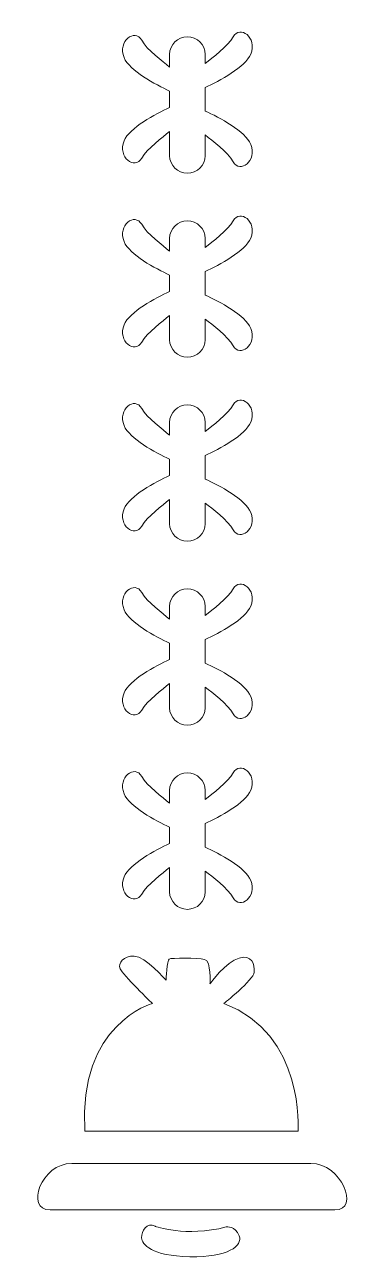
# Model space of a CAD drawing. Header units: millimetres. Extents: x -40 to 40, y -148 to 149.
import ezdxf

# ---------------------------------------------------------------- set-up
doc = ezdxf.new("R2010")
doc.units = ezdxf.units.MM
doc.header["$MEASUREMENT"] = 0
doc.layers.add('Layer 1', color=7, linetype='Continuous')

msp = doc.modelspace()

# ---------------------------------------------------------------- linework, layer by layer
at = {"layer": 'Layer 1', "color": 250, "lineweight": 20}
for points, knots in [([(-1.1568, 146.1893), (-1.1568, 146.1893), (-1.1558, 146.1893), (-1.1558, 146.1893), (1.1965, 146.1893), (3.121, 144.2931), (3.121, 141.9774), (3.121, 141.9774), (3.121, 139.7776), (3.121, 139.7776), (4.8072, 141.1471), (8.5504, 143.9114), (9.8328, 146.2118), (11.4568, 149.1236), (15.6895, 146.0411), (14.0665, 142.0427), (12.8092, 138.9476), (6.4812, 135.513), (3.121, 134.01), (3.121, 134.01), (3.121, 128.3356), (3.121, 128.3356), (6.4812, 126.8343), (12.8092, 123.3977), (14.0665, 120.3047), (15.6895, 116.3052), (11.4568, 113.2217), (9.8328, 116.1342), (8.5504, 118.4346), (4.8072, 121.1993), (3.121, 122.5697), (3.121, 122.5697), (3.121, 117.5685), (3.121, 117.5685), (3.121, 115.2525), (1.1965, 113.3563), (-1.1558, 113.3563), (-1.1558, 113.3563), (-1.1568, 113.3563), (-1.1568, 113.3563), (-3.5092, 113.3563), (-5.4337, 115.2525), (-5.4337, 117.5685), (-5.4337, 117.5685), (-5.4337, 123.4252), (-5.4337, 123.4252), (-7.1209, 122.0554), (-10.8631, 119.2911), (-12.1455, 116.9911), (-13.7695, 114.0792), (-18.0021, 117.1614), (-16.3792, 121.1602), (-15.1229, 124.2552), (-8.7949, 127.6908), (-5.4337, 129.1911), (-5.4337, 129.1911), (-5.4337, 133.1542), (-5.4337, 133.1542), (-8.7949, 134.6565), (-15.1229, 138.0911), (-16.3792, 141.1861), (-18.0021, 145.1836), (-13.7695, 148.2671), (-12.1455, 145.3545), (-10.8631, 143.0542), (-7.1209, 140.2915), (-5.4337, 138.9221), (-5.4337, 138.9221), (-5.4337, 141.9774), (-5.4337, 141.9774), (-5.4337, 144.2931), (-3.5092, 146.1893), (-1.1568, 146.1893)], [0, 0, 0, 0, 0.04166667, 0.04166667, 0.04166667, 0.08333333, 0.08333333, 0.08333333, 0.125, 0.125, 0.125, 0.16666667, 0.16666667, 0.16666667, 0.20833333, 0.20833333, 0.20833333, 0.25, 0.25, 0.25, 0.29166667, 0.29166667, 0.29166667, 0.33333333, 0.33333333, 0.33333333, 0.375, 0.375, 0.375, 0.41666667, 0.41666667, 0.41666667, 0.45833333, 0.45833333, 0.45833333, 0.5, 0.5, 0.5, 0.54166667, 0.54166667, 0.54166667, 0.58333333, 0.58333333, 0.58333333, 0.625, 0.625, 0.625, 0.66666667, 0.66666667, 0.66666667, 0.70833333, 0.70833333, 0.70833333, 0.75, 0.75, 0.75, 0.79166667, 0.79166667, 0.79166667, 0.83333333, 0.83333333, 0.83333333, 0.875, 0.875, 0.875, 0.91666667, 0.91666667, 0.91666667, 0.95833333, 0.95833333, 0.95833333, 1, 1, 1, 1]), ([(-1.1568, 101.9044), (-1.1568, 101.9044), (-1.1558, 101.9044), (-1.1558, 101.9044), (1.1965, 101.9044), (3.121, 100.0092), (3.121, 97.6921), (3.121, 97.6921), (3.121, 95.4927), (3.121, 95.4927), (4.8072, 96.8621), (8.5504, 99.6264), (9.8328, 101.9268), (11.4568, 104.8386), (15.6895, 101.7558), (14.0665, 97.7577), (12.8092, 94.6627), (6.4812, 91.2278), (3.121, 89.7268), (3.121, 89.7268), (3.121, 84.0506), (3.121, 84.0506), (6.4812, 82.5493), (12.8092, 79.1127), (14.0665, 76.0194), (15.6895, 72.0202), (11.4568, 68.9364), (9.8328, 71.8493), (8.5504, 74.1503), (4.8072, 76.9147), (3.121, 78.2844), (3.121, 78.2844), (3.121, 73.2833), (3.121, 73.2833), (3.121, 70.9676), (1.1965, 69.0714), (-1.1558, 69.0714), (-1.1558, 69.0714), (-1.1568, 69.0714), (-1.1568, 69.0714), (-3.5092, 69.0714), (-5.4337, 70.9676), (-5.4337, 73.2833), (-5.4337, 73.2833), (-5.4337, 79.1399), (-5.4337, 79.1399), (-7.1209, 77.7705), (-10.8631, 75.0058), (-12.1455, 72.7058), (-13.7695, 69.7943), (-18.0021, 72.8764), (-16.3792, 76.8749), (-15.1229, 79.9703), (-8.7949, 83.4045), (-5.4337, 84.9078), (-5.4337, 84.9078), (-5.4337, 88.8693), (-5.4337, 88.8693), (-8.7949, 90.3716), (-15.1229, 93.8072), (-16.3792, 96.9022), (-18.0021, 100.9003), (-13.7695, 103.9831), (-12.1455, 101.0713), (-10.8631, 98.7703), (-7.1209, 96.0059), (-5.4337, 94.6372), (-5.4337, 94.6372), (-5.4337, 97.6921), (-5.4337, 97.6921), (-5.4337, 100.0092), (-3.5092, 101.9044), (-1.1568, 101.9044)], [0, 0, 0, 0, 0.04166667, 0.04166667, 0.04166667, 0.08333333, 0.08333333, 0.08333333, 0.125, 0.125, 0.125, 0.16666667, 0.16666667, 0.16666667, 0.20833333, 0.20833333, 0.20833333, 0.25, 0.25, 0.25, 0.29166667, 0.29166667, 0.29166667, 0.33333333, 0.33333333, 0.33333333, 0.375, 0.375, 0.375, 0.41666667, 0.41666667, 0.41666667, 0.45833333, 0.45833333, 0.45833333, 0.5, 0.5, 0.5, 0.54166667, 0.54166667, 0.54166667, 0.58333333, 0.58333333, 0.58333333, 0.625, 0.625, 0.625, 0.66666667, 0.66666667, 0.66666667, 0.70833333, 0.70833333, 0.70833333, 0.75, 0.75, 0.75, 0.79166667, 0.79166667, 0.79166667, 0.83333333, 0.83333333, 0.83333333, 0.875, 0.875, 0.875, 0.91666667, 0.91666667, 0.91666667, 0.95833333, 0.95833333, 0.95833333, 1, 1, 1, 1]), ([(-1.1568, 57.6194), (-1.1568, 57.6194), (-1.1558, 57.6194), (-1.1558, 57.6194), (1.1965, 57.6194), (3.121, 55.7249), (3.121, 53.4072), (3.121, 53.4072), (3.121, 51.2074), (3.121, 51.2074), (4.8072, 52.5772), (8.5504, 55.3415), (9.8328, 57.6426), (11.4568, 60.5554), (15.6895, 57.4719), (14.0665, 53.4724), (12.8092, 50.3794), (6.4812, 46.9418), (3.121, 45.4419), (3.121, 45.4419), (3.121, 39.7664), (3.121, 39.7664), (6.4812, 38.2641), (12.8092, 34.8295), (14.0665, 31.7334), (15.6895, 27.7353), (11.4568, 24.6525), (9.8328, 27.5643), (8.5504, 29.8654), (4.8072, 32.6297), (3.121, 33.9995), (3.121, 33.9995), (3.121, 28.998), (3.121, 28.998), (3.121, 26.6827), (1.1965, 24.7861), (-1.1558, 24.7861), (-1.1558, 24.7861), (-1.1568, 24.7861), (-1.1568, 24.7861), (-3.5092, 24.7861), (-5.4337, 26.6827), (-5.4337, 28.998), (-5.4337, 28.998), (-5.4337, 34.855), (-5.4337, 34.855), (-7.1209, 33.4852), (-10.8631, 30.7226), (-12.1455, 28.4209), (-13.7695, 25.5087), (-18.0021, 28.5915), (-16.3792, 32.5899), (-15.1229, 35.6853), (-8.7949, 39.1196), (-5.4337, 40.6229), (-5.4337, 40.6229), (-5.4337, 44.5843), (-5.4337, 44.5843), (-8.7949, 46.0863), (-15.1229, 49.5219), (-16.3792, 52.6173), (-18.0021, 56.6154), (-13.7695, 59.6982), (-12.1455, 56.7864), (-10.8631, 54.4853), (-7.1209, 51.7206), (-5.4337, 50.3523), (-5.4337, 50.3523), (-5.4337, 53.4072), (-5.4337, 53.4072), (-5.4337, 55.7249), (-3.5092, 57.6194), (-1.1568, 57.6194)], [0, 0, 0, 0, 0.04166667, 0.04166667, 0.04166667, 0.08333333, 0.08333333, 0.08333333, 0.125, 0.125, 0.125, 0.16666667, 0.16666667, 0.16666667, 0.20833333, 0.20833333, 0.20833333, 0.25, 0.25, 0.25, 0.29166667, 0.29166667, 0.29166667, 0.33333333, 0.33333333, 0.33333333, 0.375, 0.375, 0.375, 0.41666667, 0.41666667, 0.41666667, 0.45833333, 0.45833333, 0.45833333, 0.5, 0.5, 0.5, 0.54166667, 0.54166667, 0.54166667, 0.58333333, 0.58333333, 0.58333333, 0.625, 0.625, 0.625, 0.66666667, 0.66666667, 0.66666667, 0.70833333, 0.70833333, 0.70833333, 0.75, 0.75, 0.75, 0.79166667, 0.79166667, 0.79166667, 0.83333333, 0.83333333, 0.83333333, 0.875, 0.875, 0.875, 0.91666667, 0.91666667, 0.91666667, 0.95833333, 0.95833333, 0.95833333, 1, 1, 1, 1]), ([(-1.1568, 13.3345), (-1.1568, 13.3345), (-1.1558, 13.3345), (-1.1558, 13.3345), (1.1965, 13.3345), (3.121, 11.44), (3.121, 9.1222), (3.121, 9.1222), (3.121, 6.9225), (3.121, 6.9225), (4.8072, 8.2919), (8.5504, 11.0566), (9.8328, 13.3576), (11.4568, 16.2705), (15.6895, 13.187), (14.0665, 9.1875), (12.8092, 6.0945), (6.4812, 2.6579), (3.121, 1.1566), (3.121, 1.1566), (3.121, -4.5189), (3.121, -4.5189), (6.4812, -6.0209), (12.8092, -9.4555), (14.0665, -12.5505), (15.6895, -16.5493), (11.4568, -19.6314), (9.8328, -16.7189), (8.5504, -14.4196), (4.8072, -11.6552), (3.121, -10.2865), (3.121, -10.2865), (3.121, -15.287), (3.121, -15.287), (3.121, -17.6016), (1.1965, -19.4968), (-1.1558, -19.4968), (-1.1558, -19.4968), (-1.1568, -19.4968), (-1.1568, -19.4968), (-3.5092, -19.4968), (-5.4337, -17.6016), (-5.4337, -15.287), (-5.4337, -15.287), (-5.4337, -9.4303), (-5.4337, -9.4303), (-7.1209, -10.7997), (-10.8631, -13.5624), (-12.1455, -15.8634), (-13.7695, -18.7763), (-18.0021, -15.6924), (-16.3792, -11.6943), (-15.1229, -8.5989), (-8.7949, -5.1644), (-5.4337, -3.662), (-5.4337, -3.662), (-5.4337, 0.299), (-5.4337, 0.299), (-8.7949, 1.8014), (-15.1229, 5.2376), (-16.3792, 8.331), (-18.0021, 12.3305), (-13.7695, 15.4129), (-12.1455, 12.5014), (-10.8631, 10.2011), (-7.1209, 7.4364), (-5.4337, 6.066), (-5.4337, 6.066), (-5.4337, 9.1222), (-5.4337, 9.1222), (-5.4337, 11.44), (-3.5092, 13.3345), (-1.1568, 13.3345)], [0, 0, 0, 0, 0.04166667, 0.04166667, 0.04166667, 0.08333333, 0.08333333, 0.08333333, 0.125, 0.125, 0.125, 0.16666667, 0.16666667, 0.16666667, 0.20833333, 0.20833333, 0.20833333, 0.25, 0.25, 0.25, 0.29166667, 0.29166667, 0.29166667, 0.33333333, 0.33333333, 0.33333333, 0.375, 0.375, 0.375, 0.41666667, 0.41666667, 0.41666667, 0.45833333, 0.45833333, 0.45833333, 0.5, 0.5, 0.5, 0.54166667, 0.54166667, 0.54166667, 0.58333333, 0.58333333, 0.58333333, 0.625, 0.625, 0.625, 0.66666667, 0.66666667, 0.66666667, 0.70833333, 0.70833333, 0.70833333, 0.75, 0.75, 0.75, 0.79166667, 0.79166667, 0.79166667, 0.83333333, 0.83333333, 0.83333333, 0.875, 0.875, 0.875, 0.91666667, 0.91666667, 0.91666667, 0.95833333, 0.95833333, 0.95833333, 1, 1, 1, 1]), ([(-1.1568, -30.9511), (-1.1568, -30.9511), (-1.1558, -30.9511), (-1.1558, -30.9511), (1.1965, -30.9511), (3.121, -32.845), (3.121, -35.1627), (3.121, -35.1627), (3.121, -37.3614), (3.121, -37.3614), (4.8072, -35.991), (8.5504, -33.2284), (9.8328, -30.9287), (11.4568, -28.0145), (15.6895, -31.099), (14.0665, -35.0978), (12.8092, -38.1904), (6.4812, -41.6271), (3.121, -43.1287), (3.121, -43.1287), (3.121, -48.8028), (3.121, -48.8028), (6.4812, -50.3062), (12.8092, -53.7404), (14.0665, -56.8354), (15.6895, -60.8332), (11.4568, -63.9167), (9.8328, -61.0039), (8.5504, -58.7035), (4.8072, -55.9402), (3.121, -54.5704), (3.121, -54.5704), (3.121, -59.5699), (3.121, -59.5699), (3.121, -61.8869), (1.1965, -63.7821), (-1.1558, -63.7821), (-1.1558, -63.7821), (-1.1568, -63.7821), (-1.1568, -63.7821), (-3.5092, -63.7821), (-5.4337, -61.8869), (-5.4337, -59.5699), (-5.4337, -59.5699), (-5.4337, -53.7153), (-5.4337, -53.7153), (-7.1209, -55.0847), (-10.8631, -57.8473), (-12.1455, -60.1473), (-13.7695, -63.0612), (-18.0021, -59.9767), (-16.3792, -55.9782), (-15.1229, -52.8852), (-8.7949, -49.4493), (-5.4337, -47.9473), (-5.4337, -47.9473), (-5.4337, -43.9839), (-5.4337, -43.9839), (-8.7949, -42.4839), (-15.1229, -39.0473), (-16.3792, -35.954), (-18.0021, -31.9545), (-13.7695, -28.8713), (-12.1455, -31.7839), (-10.8631, -34.0842), (-7.1209, -36.8486), (-5.4337, -38.2183), (-5.4337, -38.2183), (-5.4337, -35.1627), (-5.4337, -35.1627), (-5.4337, -32.845), (-3.5092, -30.9511), (-1.1568, -30.9511)], [0, 0, 0, 0, 0.04166667, 0.04166667, 0.04166667, 0.08333333, 0.08333333, 0.08333333, 0.125, 0.125, 0.125, 0.16666667, 0.16666667, 0.16666667, 0.20833333, 0.20833333, 0.20833333, 0.25, 0.25, 0.25, 0.29166667, 0.29166667, 0.29166667, 0.33333333, 0.33333333, 0.33333333, 0.375, 0.375, 0.375, 0.41666667, 0.41666667, 0.41666667, 0.45833333, 0.45833333, 0.45833333, 0.5, 0.5, 0.5, 0.54166667, 0.54166667, 0.54166667, 0.58333333, 0.58333333, 0.58333333, 0.625, 0.625, 0.625, 0.66666667, 0.66666667, 0.66666667, 0.70833333, 0.70833333, 0.70833333, 0.75, 0.75, 0.75, 0.79166667, 0.79166667, 0.79166667, 0.83333333, 0.83333333, 0.83333333, 0.875, 0.875, 0.875, 0.91666667, 0.91666667, 0.91666667, 0.95833333, 0.95833333, 0.95833333, 1, 1, 1, 1]), ([(-9.5878, -86.4439), (-9.5878, -86.4439), (-27.4331, -91.2969), (-25.8352, -117.137), (-25.8352, -117.137), (25.4382, -117.137), (25.4382, -117.137), (25.4382, -117.137), (27.1686, -93.79), (7.5916, -86.4439), (7.5916, -86.4439), (14.7653, -80.7756), (14.9016, -78.8851), (15.0389, -76.9957), (14.3517, -74.6117), (11.2468, -75.5117), (8.1415, -76.4114), (4.2593, -81.6739), (4.2593, -81.6739), (4.2593, -81.6739), (4.625, -76.2758), (2.981, -75.8271), (1.3366, -75.3775), (-5.1037, -75.4668), (-5.5594, -75.7374), (-6.0163, -76.0052), (-6.2909, -80.8194), (-6.2909, -80.8194), (-6.2909, -80.8194), (-11.3134, -75.1059), (-13.9173, -75.0172), (-16.5212, -74.9268), (-17.8917, -76.8172), (-17.3427, -78.0755), (-16.7948, -79.3358), (-9.5878, -86.4439), (-9.5878, -86.4439)], [0, 0, 0, 0, 0.08333333, 0.08333333, 0.08333333, 0.16666667, 0.16666667, 0.16666667, 0.25, 0.25, 0.25, 0.33333333, 0.33333333, 0.33333333, 0.41666667, 0.41666667, 0.41666667, 0.5, 0.5, 0.5, 0.58333333, 0.58333333, 0.58333333, 0.66666667, 0.66666667, 0.66666667, 0.75, 0.75, 0.75, 0.83333333, 0.83333333, 0.83333333, 0.91666667, 0.91666667, 0.91666667, 1, 1, 1, 1]), ([(-28.9408, -124.9127), (-28.9408, -124.9127), (28.5009, -124.9127), (28.5009, -124.9127), (35.8738, -124.9127), (40.4005, -136.1331), (34.3018, -136.1331), (34.3018, -136.1331), (-34.1717, -136.1331), (-34.1717, -136.1331), (-40.2704, -136.1331), (-36.313, -124.9127), (-28.9408, -124.9127)], [0, 0, 0, 0, 0.25, 0.25, 0.25, 0.5, 0.5, 0.5, 0.75, 0.75, 0.75, 1, 1, 1, 1]), ([(-8.8985, -140.0684), (-8.8985, -140.0684), (-1.6368, -142.7409), (8.1809, -140.224), (8.1809, -140.224), (10.4164, -139.9103), (11.2947, -142.347), (12.1719, -144.7837), (8.6599, -147.5334), (-0.5981, -147.378), (-9.8563, -147.2214), (-12.0908, -144.3914), (-12.1706, -142.8191), (-12.2502, -141.2454), (-10.893, -138.9668), (-8.8985, -140.0684)], [0, 0, 0, 0, 0.2, 0.2, 0.2, 0.4, 0.4, 0.4, 0.6, 0.6, 0.6, 0.8, 0.8, 0.8, 1, 1, 1, 1])]:
    msp.add_open_spline(points, degree=3, knots=knots, dxfattribs=at)

doc.saveas('drawing.dxf')
